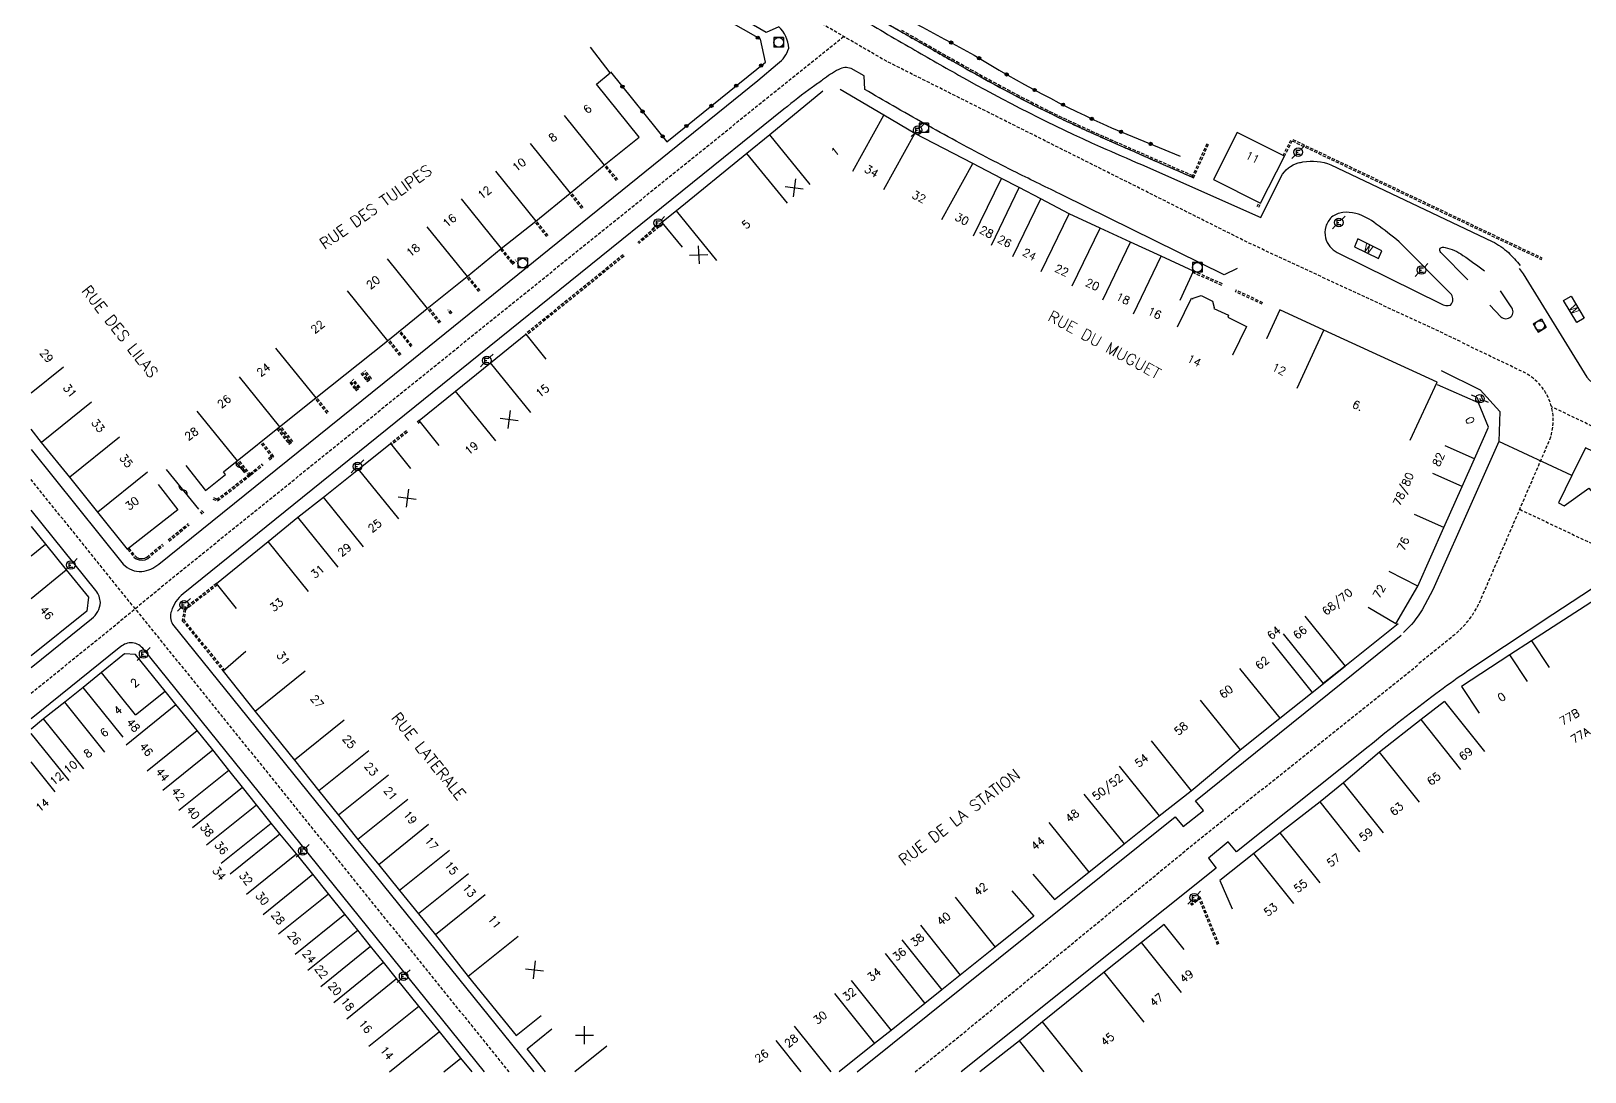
# Model space of a CAD drawing. Header units: millimetres. Extents: x 127000 to 128000, y 154000 to 154800.
# Drawn here: x 127000 to 127242.8, y 154000 to 154162.7 of the extents above; entities that cross this region are included whole.
import ezdxf
from ezdxf.enums import TextEntityAlignment as Align

# ---------------------------------------------------------------- set-up
doc = ezdxf.new("R2010")
doc.units = ezdxf.units.MM
doc.linetypes.add('DASHED', pattern=[0.75, 0.5, -0.25])
doc.layers.get('0').update_dxf_attribs({"linetype": 'CONTINUOUS'})
for name, color, linetype in [('W0001', 6, 'DASHED'), ('W0008', 7, 'CONTINUOUS'), ('W0100', 7, 'CONTINUOUS'), ('W0112', 1, 'DASHED'), ('W0211', 2, 'CONTINUOUS'), ('W0310', 3, 'CONTINUOUS'), ('W0322', 7, 'CONTINUOUS'), ('W0334', 7, 'CONTINUOUS'), ('W0420', 7, 'CONTINUOUS'), ('W0471', 7, 'CONTINUOUS'), ('W0984', 7, 'CONTINUOUS'), ('W0989', 7, 'CONTINUOUS'), ('W0991', 7, 'CONTINUOUS'), ('W1102', 7, 'CONTINUOUS')]:
    doc.layers.add(name, color=color, linetype=linetype)
doc.styles.get("Standard").update_dxf_attribs({"font": 'romans.shx', "width": 0.85})

# ---------------------------------------------------------------- blocks, each defined once
blk = doc.blocks.new('t991o')
at = {"color": 0, "linetype": 'Continuous'}
for p, q in [((-1, 1), (1, -1)), ((-1, -1), (1, 1))]:
    blk.add_line(p, q, dxfattribs=at)
blk = doc.blocks.new('T471')
for p, q in [((-0.333334, 0.333334), (-0.333334, -0.333334)), ((-0.333334, 0.333334), (0.333334, 0.333334)), ((-0.333334, 0), (0, 0)), ((0.500001, 0.500001), (1.000002, 1.000002)), ((-0.500001, -0.500001), (-1.000002, -1.000002)), ((-0.333334, -0.333334), (0.333334, -0.333334))]:
    blk.add_line(p, q)
blk.add_ellipse((0, 0), major_axis=(0.471405, 0.471405), ratio=1, start_param=5.4977871438, end_param=11.780972451)
blk = doc.blocks.new('T420')
for p, q in [((0.75, 0.75), (-0.75, 0.75)), ((-0.75, 0.75), (-0.75, -0.75)), ((0.75, 0.75), (0.75, -0.75)), ((0.75, -0.75), (-0.75, -0.75))]:
    blk.add_line(p, q)
blk.add_ellipse((0, 0), major_axis=(-0.53, 0.53), ratio=1, start_param=3.926991, end_param=10.210176)
blk = doc.blocks.new('t322o')
at = {"color": 0, "linetype": 'Continuous'}
for radius in [0.25, 0.15]:
    blk.add_circle((0, 0), radius, dxfattribs=at)
blk = doc.blocks.new('t310o')
at = {"color": 0, "linetype": 'Continuous'}
for centre, start, end in [((-0.5, 0.38), 216.8699, 323.1304), ((0.5, -0.37), 36.8699, 143.1303)]:
    blk.add_arc(centre, 0.625, start, end, dxfattribs=at)

msp = doc.modelspace()

# ---------------------------------------------------------------- linework, layer by layer
at = {"layer": 'W0001', "flags": 128}
for points in [[(127223.32, 154114.16), (127190.25, 154129.54), (127133.62, 154157.95), (127126.95, 154161.82), (127114.99, 154168.76), (127018.44, 154224.79), (127000, 154235.55)], [(127000, 154059.2), (127011.61, 154068.56), (127016.26, 154072.41), (127021.86, 154077.03), (127064.17, 154111.2), (127115.59, 154152.69), (127119.35, 154155.71), (127126.95, 154161.82), (127126.95, 154161.82)], [(127074.7, 154000), (127019.78, 154068.08), (127016.26, 154072.41), (127012.36, 154077.21), (127000, 154092.58)], [(127138.12, 154000), (127142.81, 154003.75), (127181.96, 154035.9), (127216.78, 154063.67), (127216.78, 154063.67)]]:
    msp.add_lwpolyline(points, dxfattribs=at)
for points in [[(127216.83, 154063.87), (127222.2, 154068.18, 0.12406), (127226.51, 154073.87), (127237.12, 154098.46, 0.421266), (127232.5, 154109.68), (127223.54, 154113.97)], [(127232.57, 154087.92), (127263.65, 154073.19, 1), (127270.69, 154088.06), (127237.54, 154103.95)]]:
    msp.add_lwpolyline(points, format="xyb", dxfattribs=at)
at = {"layer": 'W0008', "flags": 128}
for points in [[(127000, 154240.19), (127033, 154220.91), (127113.18, 154174.19), (127128.37, 154165.32, 0.0009), (127137.1, 154160.25, 0.0035), (127144.91, 154155.78, 0.0237), (127167.1, 154144.57, -0.0003), (127173.46, 154141.79), (127192.1, 154133.52), (127195.3, 154139.94, -0.2033), (127197.98, 154142.05, -0.0311), (127198.71, 154142.2, -0.1458), (127203.05, 154141.75), (127228.27, 154129.79, -0.0762), (127230.8, 154128.04, -0.0292), (127232.65, 154126.04), (127232.65, 154126.04)], [(127000, 154097.29), (127014.41, 154079.35, 0.2346), (127017.3, 154078.23, 0.1542), (127019.95, 154079.36), (127058.39, 154110.37), (127113.55, 154154.94), (127116.64, 154157.55, 0.164), (127118.38, 154160.01, 0.1937), (127116.8, 154163.33), (127114.82, 154162.45), (127067.77, 154189.71), (127065.92, 154190.49), (127027.51, 154212.74), (127004.02, 154226.3), (127003.89, 154228.67), (127000, 154230.92, 0.0785)], [(127188.41, 154125.55), (127186.42, 154124.59), (127161.15, 154137.01, -0.0015), (127153.96, 154140.54, -0.0084), (127144.51, 154145.47, -0.0064), (127134.68, 154150.97, -0.0011), (127130.27, 154153.52), (127130.15, 154155.66), (127128.1, 154156.81, 0.2275), (127126.19, 154156.65, 0.0576), (127123.67, 154155.02, -0.0038), (127122.06, 154153.87, 0.015), (127117.62, 154150.45), (127069.96, 154112.02), (127023.77, 154074.7, 0.1575), (127021.93, 154072.03, 0.2351), (127022.11, 154069.97), (127078.57, 154000, 0.3458)], [(127213.75, 154129.71, 0.0155), (127210.17, 154132.51, 0.0978), (127206.95, 154134.17, 0.0909), (127204.94, 154134.3, 0.1508), (127203.18, 154133.56, 0.1388), (127202.29, 154132.1, 0.1282), (127202.23, 154130.34, 0.2182), (127204.06, 154128.07), (127220.29, 154120.04, 0.2466), (127221.77, 154119.85, 0.3689), (127221.89, 154121.5), (127213.75, 154129.71), (127213.75, 154129.71)], [(127224.45, 154123.78), (127220.27, 154128.06, -0.2846), (127220.14, 154128.74, -0.2655), (127220.94, 154128.83, -0.1094), (127223.7, 154127.61, -0.0124), (127227.09, 154125.17), (127227.09, 154125.17)], [(127000, 154063.2), (127009.45, 154070.82, 0.2143), (127010.82, 154073.34, 0.1699), (127010.12, 154075.21), (127000, 154087.79)], [(127245.29, 154076.41), (127237.74, 154071.49), (127230.18, 154066.47, 0.0044), (127223.94, 154062.29, 0.0086), (127219.49, 154059.11, 0.0089), (127208.9, 154050.81), (127188.35, 154034.4), (127187.03, 154035.95), (127183.94, 154033.43), (127185.17, 154031.86), (127145.3, 154000)], [(127070.82, 154000), (127017.44, 154066.2, 0.2242), (127015.55, 154067.07, 0.1607), (127013.76, 154066.29), (127000, 154055.2, 0.0426)]]:
    msp.add_lwpolyline(points, format="xyb", dxfattribs=at)
at = {"layer": 'W0008'}
for points in [[(127232.48, 154125.54), (127233.13, 154124.72), (127243.08, 154108.58, 0.088927), (127246.88, 154105.42), (127276.61, 154091.27), (127285.05, 154087.27), (127288.67, 154080.08), (127292.55, 154078.23), (127312.78, 154068.48), (127320.53, 154064.72), (127335.26, 154057.63), (127356.56, 154047.26), (127359.55, 154045.87), (127359.45, 154045.57), (127360.44, 154045.15), (127383.07, 154034.41), (127393.63, 154029.47), (127411.5, 154021.34), (127417.14, 154019.67), (127417.31, 154020.13)], [(127227.88, 154119.81), (127229.63, 154118.02, 0.961624), (127231.25, 154119.56), (127229.56, 154122.09)], [(127220.32, 154109.64), (127226.39, 154106.61), (127229.44, 154103.19), (127229.32, 154098.51), (127223.27, 154084.94), (127219.02, 154075.33), (127217.31, 154072.24, -0.086366), (127214.41, 154068.69)]]:
    msp.add_lwpolyline(points, format="xyb", dxfattribs=at)
msp.add_lwpolyline([(127240.72, 154093.2), (127238.63, 154088.95), (127239.5, 154088.49), (127243.35, 154091.23), (127244.8, 154089.62), (127250.56, 154093.81), (127242.86, 154097.54)], close=True, dxfattribs=at)
at = {"layer": 'W0008', "flags": 128}
msp.add_lwpolyline([(127129.06, 154000), (127178.73, 154039.86), (127179.98, 154038.37), (127183.17, 154040.86), (127181.91, 154042.37), (127214.07, 154068.23), (127214.07, 154068.23)], dxfattribs=at)
at = {"layer": 'W0100', "flags": 128}
for points in [[(127024.18, 154094.77), (127027.27, 154090.84), (127030.38, 154093.37), (127030.06, 154093.76), (127032.19, 154095.49), (127038.8, 154100.83), (127044.48, 154105.32), (127055.68, 154114.26), (127061.89, 154119.29), (127068.12, 154124.3), (127073.45, 154128.66), (127078.84, 154132.96), (127084.24, 154137.31), (127089.56, 154141.68), (127095, 154146.09), (127088.34, 154154.34), (127090.48, 154156.11), (127087.39, 154160.16), (127087.39, 154160.16)], [(127123.72, 154153.27), (127115.41, 154146.44), (127111.84, 154143.52), (127100.84, 154134.56), (127098.56, 154132.76), (127101.72, 154128.88), (127101.72, 154128.88)], [(127179.52, 154120.6), (127181.61, 154125.14), (127176.57, 154127.46), (127171.78, 154129.67), (127167.01, 154131.87), (127162.16, 154134.1), (127157.74, 154136.44), (127154.39, 154138.2), (127151.61, 154139.64), (127147.14, 154141.98), (127138.05, 154146.64), (127133.24, 154149.5), (127126.42, 154153.54)], [(127184.73, 154139.46), (127192.09, 154135.74), (127195.81, 154143.09), (127188.44, 154146.82), (127184.73, 154139.46), (127184.73, 154139.46)], [(127206.75, 154128.95), (127210.52, 154127.11), (127211.05, 154128.33), (127207.28, 154130.18), (127206.75, 154128.95), (127206.75, 154128.95)], [(127179.11, 154116.42), (127181.3, 154120.92), (127181.51, 154120.82), (127181.57, 154120.93), (127182.81, 154121.32), (127184.55, 154120.47), (127184.86, 154119.46), (127184.78, 154119.3), (127187.08, 154118.24), (127186.95, 154117.95), (127189.9, 154116.51), (127187.71, 154112.02), (127187.71, 154112.02)], [(127219.65, 154107.81), (127201.99, 154115.92), (127195.11, 154119.12), (127193, 154114.58), (127193, 154114.58)], [(127063.78, 154097.91), (127060.62, 154101.81), (127066.3, 154106.39), (127071.78, 154110.83), (127077.29, 154115.28), (127080.44, 154111.4), (127080.44, 154111.4)], [(127019.86, 154091.79), (127022.95, 154087.86), (127015.08, 154081.69), (127010.42, 154087.46), (127006.05, 154092.93), (127001.65, 154098.39), (127000, 154100.44)], [(127032.1, 154072.44), (127028.96, 154076.33), (127037.06, 154082.88), (127041.7, 154086.68), (127045.67, 154089.83), (127051.16, 154094.19), (127056.15, 154098.2), (127059.3, 154094.32), (127059.3, 154094.32)], [(127000, 154085.22), (127002.25, 154082.47), (127005.47, 154078.45), (127008.95, 154074.21), (127008.73, 154071.98), (127000, 154065.05)], [(127156.48, 154030.88), (127159.91, 154026.93), (127165.27, 154031.2), (127170.76, 154035.63), (127176.25, 154040), (127181.25, 154043.94), (127188.92, 154050.33), (127195.08, 154055.26), (127200.16, 154059.32), (127205.28, 154063.43), (127201.87, 154060.68), (127213.6, 154070.1), (127213.6, 154070.1)], [(127068.89, 154000), (127067.16, 154002.14), (127063.81, 154006.32), (127060.58, 154010.3), (127057.11, 154014.59), (127055.07, 154017.15), (127053.04, 154019.64), (127051.05, 154022.18), (127049.03, 154024.65), (127046.45, 154027.84), (127044.02, 154030.89), (127041.46, 154034.06), (127038.88, 154037.21), (127037.51, 154038.89), (127035.21, 154041.76), (127033.01, 154044.5), (127030.89, 154047.17), (127028.37, 154050.32), (127025.93, 154053.34), (127022.64, 154057.41), (127020.94, 154059.49), (127016.32, 154065.22), (127014.6, 154065.33), (127011.01, 154062.4), (127008.14, 154060.08), (127005.26, 154057.78), (127001.95, 154055.16), (127000, 154053.58)], [(127033.57, 154065.7), (127029.99, 154062.64), (127035, 154056.35), (127041.15, 154048.73), (127044.98, 154043.91), (127048.03, 154040.1), (127051.05, 154036.32), (127054.31, 154032.38), (127057.58, 154028.34), (127060.53, 154024.69), (127063.16, 154021.43), (127068.31, 154014.92), (127075.8, 154005.68), (127079.69, 154008.83), (127079.69, 154008.83)], [(127220.82, 154057.87), (127217.16, 154055.07), (127210.66, 154049.97), (127205.03, 154045.2), (127201.38, 154042.22), (127195.16, 154037.37), (127191.03, 154034.14), (127185.7, 154029.9), (127187.64, 154025.5), (127187.64, 154025.5)], [(127153.25, 154028.29), (127156.68, 154024.34), (127150.63, 154019.49), (127145.17, 154015.11), (127142.27, 154012.82), (127139.65, 154010.72), (127134.37, 154006.49), (127131.77, 154004.44), (127126.27, 154000)], [(127180.15, 154019.11), (127177.04, 154023.02), (127173.48, 154020.21), (127167.65, 154015.61), (127158, 154007.82), (127154.4, 154004.85), (127148.22, 154000)], [(127080.36, 154000), (127077.49, 154003.59), (127081.37, 154006.74), (127081.37, 154006.74)]]:
    msp.add_lwpolyline(points, dxfattribs=at)
at = {"layer": 'W0100'}
msp.add_lwpolyline([(127242.66, 154117.81), (127241.47, 154117.11), (127239.42, 154120.54), (127240.6, 154121.24)], close=True, dxfattribs=at)
for points in [[(127213.23, 154070.05), (127216.63, 154075.93), (127220.7, 154085.07), (127223.58, 154091.48), (127225.5, 154095.83), (127227.67, 154100.74), (127226.15, 154104.54), (127219.75, 154107.37)], [(127275.21, 154056.43), (127277.26, 154060.99), (127271.35, 154063.65), (127261.2, 154068.22), (127254.21, 154071.44), (127254.3, 154071.59), (127251.11, 154073.04), (127251.06, 154072.96), (127246.23, 154075.13), (127246.17, 154075), (127234.43, 154067.39), (127237.15, 154063.19)], [(127233.8, 154061.03), (127231.05, 154065.2), (127223.5, 154060.23), (127226.25, 154056.05)]]:
    msp.add_lwpolyline(points, dxfattribs=at)
at = {"layer": 'W0112'}
for p, q in [((127128.07, 154167.15), (127135.86, 154162.61)), ((127135.86, 154162.61), (127136.58, 154162.19)), ((127135.99, 154162.82), (127136.7, 154162.41)), ((127136.58, 154162.19), (127137.29, 154161.77)), ((127136.7, 154162.41), (127137.42, 154161.99)), ((127137.29, 154161.77), (127138.01, 154161.36)), ((127137.42, 154161.99), (127138.14, 154161.58)), ((127138.14, 154161.58), (127138.85, 154161.16)), ((127138.01, 154161.36), (127138.73, 154160.95)), ((127138.73, 154160.95), (127139.45, 154160.53)), ((127138.85, 154161.16), (127139.57, 154160.75)), ((127139.45, 154160.53), (127140.17, 154160.12)), ((127139.57, 154160.75), (127140.29, 154160.34)), ((127140.17, 154160.12), (127140.89, 154159.71)), ((127140.29, 154160.34), (127141.01, 154159.93)), ((127140.89, 154159.71), (127141.61, 154159.3)), ((127141.01, 154159.93), (127141.73, 154159.52)), ((127141.61, 154159.3), (127142.33, 154158.9)), ((127141.73, 154159.52), (127142.45, 154159.11)), ((127142.45, 154159.11), (127143.17, 154158.71)), ((127142.33, 154158.9), (127143.05, 154158.49)), ((127143.05, 154158.49), (127143.77, 154158.08)), ((127143.17, 154158.71), (127143.9, 154158.3)), ((127143.77, 154158.08), (127144.5, 154157.68)), ((127143.9, 154158.3), (127144.62, 154157.89)), ((127144.5, 154157.68), (127145.22, 154157.27)), ((127144.62, 154157.89), (127145.34, 154157.49)), ((127145.22, 154157.27), (127145.94, 154156.87)), ((127145.34, 154157.49), (127146.06, 154157.08)), ((127145.94, 154156.87), (127146.66, 154156.46)), ((127146.06, 154157.08), (127146.78, 154156.68)), ((127146.78, 154156.68), (127147.51, 154156.28)), ((127146.66, 154156.46), (127147.38, 154156.06)), ((127147.38, 154156.06), (127148.11, 154155.66)), ((127147.51, 154156.28), (127148.23, 154155.88)), ((127148.11, 154155.66), (127148.83, 154155.26)), ((127148.23, 154155.88), (127148.95, 154155.48)), ((127148.83, 154155.26), (127149.55, 154154.87)), ((127148.95, 154155.48), (127149.67, 154155.09)), ((127149.55, 154154.87), (127150.28, 154154.47)), ((127149.67, 154155.09), (127150.4, 154154.69)), ((127150.28, 154154.47), (127151, 154154.08)), ((127150.4, 154154.69), (127151.12, 154154.3)), ((127151.12, 154154.3), (127151.85, 154153.9)), ((127151, 154154.08), (127151.73, 154153.68)), ((127151.73, 154153.68), (127152.46, 154153.29)), ((127151.85, 154153.9), (127152.57, 154153.51)), ((127152.46, 154153.29), (127153.18, 154152.9)), ((127152.57, 154153.51), (127153.3, 154153.12)), ((127153.18, 154152.9), (127153.91, 154152.52)), ((127153.3, 154153.12), (127154.03, 154152.74)), ((127153.91, 154152.52), (127154.64, 154152.13)), ((127154.03, 154152.74), (127154.76, 154152.35)), ((127154.64, 154152.13), (127155.37, 154151.75)), ((127154.76, 154152.35), (127155.49, 154151.97)), ((127155.37, 154151.75), (127156.11, 154151.37)), ((127155.49, 154151.97), (127156.22, 154151.59)), ((127156.11, 154151.37), (127156.84, 154150.99)), ((127156.22, 154151.59), (127156.96, 154151.22)), ((127156.84, 154150.99), (127157.58, 154150.62)), ((127156.96, 154151.22), (127157.69, 154150.84)), ((127157.58, 154150.62), (127158.31, 154150.25)), ((127157.69, 154150.84), (127158.43, 154150.47)), ((127158.31, 154150.25), (127159.05, 154149.88)), ((127158.43, 154150.47), (127159.16, 154150.11)), ((127159.05, 154149.88), (127159.79, 154149.52)), ((127159.16, 154150.11), (127159.9, 154149.74)), ((127159.79, 154149.52), (127160.54, 154149.16)), ((127159.9, 154149.74), (127160.64, 154149.38)), ((127160.64, 154149.38), (127161.36, 154149.04)), ((127160.54, 154149.16), (127161.25, 154148.81)), ((127161.25, 154148.81), (127161.97, 154148.47)), ((127161.36, 154149.04), (127162.08, 154148.7)), ((127161.97, 154148.47), (127162.69, 154148.13)), ((127162.08, 154148.7), (127162.8, 154148.36)), ((127162.69, 154148.13), (127163.41, 154147.8)), ((127162.8, 154148.36), (127163.52, 154148.02)), ((127163.41, 154147.8), (127164.13, 154147.46)), ((127163.52, 154148.02), (127164.24, 154147.69)), ((127164.13, 154147.46), (127164.86, 154147.13)), ((127164.24, 154147.69), (127164.96, 154147.36)), ((127164.86, 154147.13), (127165.58, 154146.8)), ((127164.96, 154147.36), (127165.68, 154147.03)), ((127165.68, 154147.03), (127166.41, 154146.7)), ((127165.58, 154146.8), (127166.31, 154146.48)), ((127166.31, 154146.48), (127167.03, 154146.15)), ((127166.41, 154146.7), (127167.14, 154146.38)), ((127167.03, 154146.15), (127167.76, 154145.83)), ((127167.14, 154146.38), (127167.86, 154146.06)), ((127167.76, 154145.83), (127168.49, 154145.51)), ((127167.86, 154146.06), (127168.59, 154145.74)), ((127168.49, 154145.51), (127169.22, 154145.19)), ((127168.59, 154145.74), (127169.32, 154145.42)), ((127169.22, 154145.19), (127181.63, 154139.74)), ((127169.32, 154145.42), (127181.73, 154139.97)), ((127181.4, 154139.84), (127183.83, 154145.32)), ((127181.63, 154139.74), (127184.06, 154145.22)), ((127195.59, 154143.21), (127196.8, 154145.6)), ((127195.81, 154143.09), (127197.02, 154145.49)), ((127197.02, 154145.49), (127236, 154126.97)), ((127197.13, 154145.71), (127236.1, 154127.19)), ((127091.45, 154139.29), (127089.53, 154141.66)), ((127091.65, 154139.45), (127089.73, 154141.81)), ((127086.05, 154134.93), (127084.21, 154137.23)), ((127086.24, 154135.09), (127084.41, 154137.39)), ((127191.56, 154135.24), (127191.87, 154135.85)), ((127191.79, 154135.13), (127192.09, 154135.74)), ((127080.58, 154130.54), (127078.73, 154132.87)), ((127080.78, 154130.69), (127078.92, 154133.02)), ((127098.55, 154132.75), (127094.77, 154129.64)), ((127098.71, 154132.56), (127094.93, 154129.45)), ((127073.32, 154128.55), (127075.18, 154126.22)), ((127073.51, 154128.71), (127075.37, 154126.38)), ((127092.48, 154127.68), (127077.3, 154115.37)), ((127092.64, 154127.48), (127077.46, 154115.18)), ((127075.03, 154126.42), (127075.67, 154126.91)), ((127075.18, 154126.22), (127075.83, 154126.71)), ((127186.14, 154123.15), (127181.59, 154125.15)), ((127069.94, 154121.96), (127068.07, 154124.26)), ((127070.14, 154122.12), (127068.26, 154124.42)), ((127186.04, 154122.92), (127181.49, 154124.92)), ((127192.36, 154119.98), (127188.11, 154121.96)), ((127192.46, 154120.21), (127188.22, 154122.18)), ((127063.8, 154116.99), (127061.97, 154119.29)), ((127064, 154117.15), (127062.16, 154119.45)), ((127065.59, 154118.45), (127065.12, 154119.07)), ((127065.79, 154118.6), (127065.32, 154119.22)), ((127059.36, 154113.34), (127057.48, 154115.7)), ((127059.56, 154113.5), (127057.67, 154115.86)), ((127057.6, 154111.94), (127055.72, 154114.3)), ((127057.8, 154112.1), (127055.91, 154114.46)), ((127051.18, 154106.83), (127050.18, 154108.09)), ((127051.37, 154106.99), (127050.38, 154108.24)), ((127051.54, 154109.15), (127052.53, 154107.9)), ((127051.73, 154109.31), (127052.72, 154108.05)), ((127052.98, 154108.22), (127051.98, 154109.47)), ((127053.17, 154108.37), (127052.18, 154109.63)), ((127052.38, 154108.1), (127053.02, 154108.57)), ((127052.53, 154107.9), (127053.17, 154108.37)), ((127049.78, 154107.73), (127050.77, 154106.47)), ((127049.97, 154107.88), (127050.97, 154106.63)), ((127050.61, 154106.66), (127051.21, 154107.18)), ((127050.77, 154106.47), (127051.37, 154106.99)), ((127046.27, 154102.92), (127044.4, 154105.26)), ((127046.47, 154103.08), (127044.6, 154105.42)), ((127040.68, 154098.38), (127038.77, 154100.78)), ((127040.87, 154098.54), (127038.97, 154100.94)), ((127060.63, 154101.79), (127060.3, 154101.54)), ((127060.78, 154101.59), (127060.45, 154101.34)), ((127037.72, 154096.03), (127035.79, 154098.41)), ((127037.92, 154096.19), (127035.99, 154098.57)), ((127038.42, 154100.5), (127040.31, 154098.12)), ((127038.61, 154100.65), (127040.51, 154098.27)), ((127040.16, 154098.31), (127040.72, 154098.74)), ((127040.31, 154098.12), (127040.87, 154098.54)), ((127058.64, 154100.19), (127056.15, 154098.2)), ((127058.79, 154100), (127056.3, 154098.01)), ((127037.08, 154095.84), (127037.76, 154096.38)), ((127037.23, 154095.64), (127037.92, 154096.19)), ((127028.99, 154089.44), (127034.2, 154093.48)), ((127034.15, 154093.13), (127032.22, 154095.51)), ((127034.35, 154093.29), (127032.42, 154095.67)), ((127034.19, 154093.48), (127036.11, 154095.05)), ((127034.35, 154093.29), (127036.27, 154094.86)), ((127029.15, 154089.24), (127034.35, 154093.29)), ((127028.41, 154089.52), (127029.15, 154089.24)), ((127028.5, 154089.75), (127029.24, 154089.47)), ((127026.78, 154087.18), (127026.32, 154087.7)), ((127026.97, 154087.35), (127026.51, 154087.87)), ((127021.4, 154083.16), (127024.56, 154085.71)), ((127021.56, 154082.96), (127024.72, 154085.52)), ((127015.09, 154081.67), (127016.07, 154080.47)), ((127015.28, 154081.83), (127016.27, 154080.63)), ((127018.08, 154080.45), (127020.52, 154082.48)), ((127018.24, 154080.25), (127020.68, 154082.29)), ((127016.07, 154080.47), (127016.42, 154080.19)), ((127016.27, 154080.63), (127016.54, 154080.41)), ((127016.42, 154080.19), (127016.87, 154080.02)), ((127016.54, 154080.41), (127016.93, 154080.26)), ((127016.87, 154080.02), (127017.37, 154079.97)), ((127016.93, 154080.26), (127017.36, 154080.22)), ((127017.36, 154080.22), (127017.77, 154080.28)), ((127017.37, 154079.97), (127017.84, 154080.05)), ((127017.77, 154080.28), (127018.08, 154080.45)), ((127017.84, 154080.05), (127018.24, 154080.25)), ((127028.96, 154076.33), (127023.9, 154072.34)), ((127029.11, 154076.13), (127024.05, 154072.14)), ((127023.9, 154072.34), (127023.63, 154070.52)), ((127024.15, 154072.3), (127023.87, 154070.49)), ((127023.63, 154070.52), (127029.99, 154062.65)), ((127023.82, 154070.68), (127030.19, 154062.8)), ((127182.61, 154027.39), (127181.14, 154026.18)), ((127182.77, 154027.19), (127181.29, 154025.99)), ((127185.36, 154019.87), (127182.38, 154027.29)), ((127185.59, 154019.96), (127182.61, 154027.39))]:
    msp.add_line(p, q, dxfattribs=at)
at = {"layer": 'W0211', "flags": 128}
msp.add_lwpolyline([(127128.07, 154167.15), (127135.86, 154162.61), (127145.94, 154156.87, 0.0175), (127160.54, 154149.16, 0.0075), (127169.22, 154145.19, 0.0014), (127181.63, 154139.74), (127181.63, 154139.74)], format="xyb", dxfattribs=at)
at = {"layer": 'W0310', "flags": 128}
for points in [[(127026.22, 154087.92), (127021.17, 154094.13), (127021.17, 154094.13)], [(127031.97, 154095.31), (127033.36, 154093.6), (127033.36, 154093.6)]]:
    msp.add_lwpolyline(points, dxfattribs=at)
at = {"layer": 'W0322', "flags": 128}
msp.add_lwpolyline([(127090.54, 154156.27), (127099.35, 154145.37), (127114.74, 154157.82), (127113.95, 154161.39), (127095.36, 154172.03), (127093.23, 154168.58), (127093.23, 154168.58)], dxfattribs=at)
msp.add_lwpolyline([(127130.63, 154173.03), (127128.71, 154168.69, -0.0105), (127147.35, 154158.88, 0.0311), (127168.8, 154147.52), (127179.54, 154143.13), (127179.54, 154143.13)], format="xyb", dxfattribs=at)
at = {"layer": 'W0334'}
for points in [[(127240.72, 154093.2), (127229.32, 154098.51)], [(127234.43, 154067.39), (127231.05, 154065.2)]]:
    msp.add_lwpolyline(points, dxfattribs=at)
at = {"layer": 'W1102', "flags": 128}
for points in [[(127083.29, 154149.46), (127089.56, 154141.68), (127089.56, 154141.68)], [(127128.4, 154140.75), (127133.24, 154149.5), (127133.24, 154149.5)], [(127077.97, 154145.1), (127084.24, 154137.31), (127084.24, 154137.31)], [(127121.73, 154138.69), (127115.41, 154146.44), (127115.41, 154146.44)], [(127133.21, 154137.89), (127138.05, 154146.64), (127138.05, 154146.64)], [(127118.17, 154135.77), (127111.84, 154143.52), (127111.84, 154143.52)], [(127142.3, 154133.23), (127147.14, 154141.98), (127147.14, 154141.98)], [(127072.57, 154140.75), (127078.84, 154132.96), (127078.84, 154132.96)], [(127147.26, 154130.64), (127151.61, 154139.64), (127151.61, 154139.64)], [(127150.03, 154129.2), (127154.39, 154138.2), (127154.39, 154138.2)], [(127067.17, 154136.44), (127073.45, 154128.66), (127073.45, 154128.66)], [(127153.39, 154127.43), (127157.74, 154136.44), (127157.74, 154136.44)], [(127107.16, 154126.81), (127100.84, 154134.56), (127100.84, 154134.56)], [(127157.81, 154125.1), (127162.16, 154134.1), (127162.16, 154134.1)], [(127061.84, 154132.09), (127068.12, 154124.3), (127068.12, 154124.3)], [(127162.66, 154122.87), (127167.01, 154131.87), (127167.01, 154131.87)], [(127167.43, 154120.67), (127171.78, 154129.67), (127171.78, 154129.67)], [(127172.22, 154118.46), (127176.57, 154127.46), (127176.57, 154127.46)], [(127055.62, 154127.08), (127061.89, 154119.29), (127061.89, 154119.29)], [(127049.4, 154122.05), (127055.68, 154114.26), (127055.68, 154114.26)], [(127197.82, 154106.83), (127201.99, 154115.92), (127201.99, 154115.92)], [(127038.21, 154113.11), (127044.48, 154105.32), (127044.48, 154105.32)], [(127078.08, 154103.06), (127071.78, 154110.83), (127071.78, 154110.83)], [(127005.05, 154110.12), (127000, 154106.06)], [(127032.52, 154108.62), (127038.8, 154100.83), (127038.8, 154100.83)], [(127072.6, 154098.62), (127066.3, 154106.39), (127066.3, 154106.39)], [(127215.48, 154098.72), (127219.65, 154107.81), (127219.65, 154107.81)], [(127009.45, 154104.66), (127001.65, 154098.39), (127001.65, 154098.39)], [(127025.92, 154103.27), (127032.19, 154095.49), (127032.19, 154095.49)], [(127013.84, 154099.2), (127006.05, 154092.93), (127006.05, 154092.93)], [(127225.5, 154095.83), (127220.93, 154097.86)], [(127018.21, 154093.73), (127010.42, 154087.46), (127010.42, 154087.46)], [(127057.44, 154086.41), (127051.16, 154094.19), (127051.16, 154094.19)], [(127223.58, 154091.48), (127219.01, 154093.52)], [(127051.95, 154082.05), (127045.67, 154089.83), (127045.67, 154089.83)], [(127047.99, 154078.9), (127041.7, 154086.68), (127041.7, 154086.68)], [(127220.7, 154085.07), (127216.14, 154087.12)], [(127000, 154080.63), (127002.25, 154082.47), (127002.25, 154082.47)], [(127043.34, 154075.1), (127037.06, 154082.88), (127037.06, 154082.88)], [(127000, 154073.99), (127005.47, 154078.45), (127005.47, 154078.45)], [(127216.63, 154075.93), (127212.17, 154078.2)], [(127213.23, 154070.05), (127208.9, 154072.56)], [(127199.01, 154071.22), (127205.28, 154063.43), (127205.28, 154063.43)], [(127193.89, 154067.11), (127200.16, 154059.32), (127200.16, 154059.32)], [(127195.6, 154068.47), (127201.87, 154060.68), (127201.87, 154060.68)], [(127016.34, 154055.78), (127011.01, 154062.4), (127011.01, 154062.4)], [(127042.8, 154062.61), (127035, 154056.35), (127035, 154056.35)], [(127188.81, 154063.05), (127195.08, 154055.26), (127195.08, 154055.26)], [(127014.41, 154052.29), (127008.14, 154060.08), (127008.14, 154060.08)], [(127016.34, 154055.78), (127020.94, 154059.49), (127020.94, 154059.49)], [(127011.53, 154049.99), (127005.26, 154057.78), (127005.26, 154057.78)], [(127014.85, 154051.14), (127022.64, 154057.41), (127022.64, 154057.41)], [(127182.65, 154058.12), (127188.92, 154050.33), (127188.92, 154050.33)], [(127220.82, 154057.87), (127227.08, 154050.07), (127227.08, 154050.07)], [(127008.22, 154047.37), (127001.95, 154055.16), (127001.95, 154055.16)], [(127048.94, 154054.99), (127041.15, 154048.73), (127041.15, 154048.73)], [(127223.39, 154047.24), (127217.16, 154055.07), (127217.16, 154055.07)], [(127005.94, 154045.52), (127000, 154052.89)], [(127018.14, 154047.07), (127025.93, 154053.34), (127025.93, 154053.34)], [(127020.58, 154044.04), (127028.37, 154050.32), (127028.37, 154050.32)], [(127052.77, 154050.17), (127044.98, 154043.91), (127044.98, 154043.91)], [(127174.98, 154051.73), (127181.25, 154043.94), (127181.25, 154043.94)], [(127216.89, 154042.15), (127210.66, 154049.97), (127210.66, 154049.97)], [(127003.78, 154043.75), (127000, 154048.45)], [(127169.98, 154047.8), (127176.25, 154040), (127176.25, 154040)], [(127023.1, 154040.89), (127030.89, 154047.17), (127030.89, 154047.17)], [(127055.83, 154046.37), (127048.03, 154040.1), (127048.03, 154040.1)], [(127211.27, 154037.38), (127205.03, 154045.2), (127205.03, 154045.2)], [(127025.23, 154038.22), (127033.01, 154044.5), (127033.01, 154044.5)], [(127058.85, 154042.59), (127051.05, 154036.32), (127051.05, 154036.32)], [(127164.49, 154043.43), (127170.76, 154035.63), (127170.76, 154035.63)], [(127027.43, 154035.49), (127035.21, 154041.76), (127035.21, 154041.76)], [(127207.61, 154034.4), (127201.38, 154042.22), (127201.38, 154042.22)], [(127029.72, 154032.62), (127037.51, 154038.89), (127037.51, 154038.89)], [(127062.11, 154038.65), (127054.31, 154032.38), (127054.31, 154032.38)], [(127159, 154038.99), (127165.27, 154031.2), (127165.27, 154031.2)], [(127031.1, 154030.94), (127038.88, 154037.21), (127038.88, 154037.21)], [(127201.39, 154029.55), (127195.16, 154037.37), (127195.16, 154037.37)], [(127033.67, 154027.78), (127041.46, 154034.06), (127041.46, 154034.06)], [(127065.37, 154034.6), (127057.58, 154028.34), (127057.58, 154028.34)], [(127197.26, 154026.32), (127191.03, 154034.14), (127191.03, 154034.14)], [(127036.24, 154024.61), (127044.02, 154030.89), (127044.02, 154030.89)], [(127068.32, 154030.96), (127060.53, 154024.69), (127060.53, 154024.69)], [(127038.66, 154021.57), (127046.45, 154027.84), (127046.45, 154027.84)], [(127070.95, 154027.69), (127063.16, 154021.43), (127063.16, 154021.43)], [(127144.39, 154027.31), (127150.63, 154019.49), (127150.63, 154019.49)], [(127041.24, 154018.38), (127049.03, 154024.65), (127049.03, 154024.65)], [(127043.26, 154015.9), (127051.05, 154022.18), (127051.05, 154022.18)], [(127076.1, 154021.19), (127068.31, 154014.92), (127068.31, 154014.92)], [(127136.03, 154020.63), (127142.27, 154012.82), (127142.27, 154012.82)], [(127138.93, 154022.92), (127145.17, 154015.11), (127145.17, 154015.11)], [(127045.25, 154013.36), (127053.04, 154019.64), (127053.04, 154019.64)], [(127133.41, 154018.53), (127139.65, 154010.72), (127139.65, 154010.72)], [(127179.72, 154012.39), (127173.48, 154020.21), (127173.48, 154020.21)], [(127047.29, 154010.87), (127055.07, 154017.15), (127055.07, 154017.15)], [(127049.32, 154008.31), (127057.11, 154014.59), (127057.11, 154014.59)], [(127128.13, 154014.3), (127134.37, 154006.49), (127134.37, 154006.49)], [(127173.89, 154007.79), (127167.65, 154015.61), (127167.65, 154015.61)], [(127125.53, 154012.25), (127131.77, 154004.44), (127131.77, 154004.44)], [(127052.79, 154004.03), (127060.58, 154010.3), (127060.58, 154010.3)], [(127056.02, 154000.04), (127063.81, 154006.32), (127063.81, 154006.32)], [(127119.22, 154007.15), (127124.93, 154000)], [(127164.24, 154000), (127158, 154007.82), (127158, 154007.82)], [(127089.94, 154004.04), (127084.97, 154000)], [(127116.34, 154004.89), (127120.25, 154000)], [(127158.27, 154000), (127154.4, 154004.85), (127154.4, 154004.85)], [(127064.5, 154000), (127067.16, 154002.14), (127067.16, 154002.14)]]:
    msp.add_lwpolyline(points, dxfattribs=at)

# ---------------------------------------------------------------- block references
at = {"layer": 'W0310'}
for p, rotation in [((127032.65, 154094.48), 309.0700118445681), ((127023.76, 154090.94), 129.1115692510207)]:
    msp.add_blockref('t310o', p, dxfattribs=dict(at, rotation=rotation))
at = {"layer": 'W0322'}
for p, rotation in [((127113.54, 154161.62), 150.2157318389499), ((127143.74, 154160.86), 331.5150650110015), ((127114.06, 154157.27), 38.96412432392651), ((127148.11, 154158.42), 328.7852719008518), ((127092.39, 154153.98), 308.9421304265919), ((127110.17, 154154.12), 38.96412432392651), ((127152.41, 154155.88), 330.2520258835066), ((127156.79, 154153.46), 331.7187798661615), ((127095.53, 154150.09), 308.9421304265919), ((127106.29, 154150.98), 38.96412432392651), ((127161.22, 154151.15), 333.1855338488163), ((127165.71, 154148.95), 334.6522878314712), ((127102.4, 154147.83), 38.96412432392651), ((127170.28, 154146.92), 337.7845322115592), ((127098.67, 154146.2), 308.9421304265919), ((127174.91, 154145.03), 337.7845322115592)]:
    msp.add_blockref('t322o', p, dxfattribs=dict(at, rotation=rotation))
at = {"layer": 'W0420'}
for p, rotation in [((127116.79, 154160.9), 0.009719999999960925), ((127139.48, 154147.54), 0.009719999999960925), ((127076.81, 154126.4), 0.009719999999960925), ((127182.21, 154125.73), 0.009719999999960925), ((127235.7, 154116.65), 120.839610309575)]:
    msp.add_blockref('T420', p, dxfattribs=dict(at, rotation=rotation))
at = {"layer": 'W0471'}
for p, rotation in [((127138.51, 154147.16), 0.009719999999960925), ((127197.96, 154143.74), 0.009719999999960925), ((127097.98, 154132.67), 0.009719999999960925), ((127204.31, 154132.75), 0.009719999999960925), ((127217.23, 154125.32), 0.009719999999960925), ((127071.19, 154111.19), 0.009719999999960925), ((127226.36, 154105.22), 111.809723652835), ((127050.99, 154094.63), 0.009719999999960925), ((127006.21, 154079.22), 0.009719999999960925), ((127023.9, 154073.01), 0.009719999999960925), ((127017.58, 154065.31), 0.009719999999960925), ((127042.44, 154034.54), 0.009719999999960925), ((127181.72, 154027.24), 0.009719999999960925), ((127058.2, 154014.97), 0.009719999999960925)]:
    msp.add_blockref('T471', p, dxfattribs=dict(at, rotation=rotation))
at = {"layer": 'W0991'}
for p, rotation in [((127119.23, 154138.17), 307.6678145159151), ((127104.3, 154127.7), 317.5100693622572), ((127074.67, 154101.97), 307.6678145159151), ((127058.77, 154089.67), 307.6678145159151), ((127078.64, 154015.94), 38.54035536504202), ((127086.45, 154005.76), 44.99890023813151)]:
    msp.add_blockref('t991o', p, dxfattribs=dict(at, rotation=rotation))

# ---------------------------------------------------------------- texts
at = {"layer": 'W0984'}
for rotation, p in [(336.1819, (127208.86, 154128.6)), (300.8396, (127241.04, 154119.15))]:
    msp.add_text('W', height=1.25, rotation=rotation, dxfattribs=at).set_placement(p, align=Align.MIDDLE)
at = {"layer": 'W0989'}
for s, rotation, p in [('RUE DES TULIPES', 35.3396, (127053.84, 154135.19)), ('RUE DES LILAS', 308.2224, (127013.89, 154115.71)), ('RUE DU MUGUET', 331.4319, (127167.7, 154113.62)), ('RUE LATERALE', 309.1724, (127062.11, 154049.36)), ('RUE DE LA STATION', 37.2943, (127145.01, 154039.8))]:
    msp.add_text(s, height=1.75, rotation=rotation, dxfattribs=at).set_placement(p, align=Align.MIDDLE)
at = {"layer": 'W0991'}
for s, rotation, p in [('6', 39.0761, (127086.92, 154150.48)), ('8', 39.373, (127081.51, 154146.06)), ('10', 38.9033, (127076.24, 154141.78)), ('1', 39.427, (127125.62, 154143.83)), ('11', 333.1792, (127190.83, 154142.92)), ('34', 329.3136, (127131.31, 154140.76)), ('12', 38.5727, (127070.82, 154137.43)), ('32', 332.831, (127138.72, 154136.75)), ('16', 39.2331, (127065.38, 154133.04)), ('5', 39.1531, (127111.71, 154132.45)), ('30', 332.3927, (127145.44, 154133.28)), ('28', 332.5752, (127149.27, 154131.27)), ('26', 332.2236, (127152.1, 154129.8)), ('18', 38.8269, (127059.67, 154128.42)), ('24', 332.1602, (127155.98, 154127.75)), ('22', 335.3067, (127161.03, 154125.26)), ('20', 38.9733, (127053.44, 154123.39)), ('20', 335.2534, (127165.83, 154123.05)), ('18', 335.222, (127170.61, 154120.85)), ('16', 335.2704, (127175.53, 154118.58)), ('22', 38.6097, (127044.77, 154116.44)), ('29', 308.7396, (127002.44, 154111.91)), ('24', 38.3478, (127036.33, 154109.71)), ('14', 332.8598, (127181.72, 154111.15)), ('12', 335.0678, (127194.97, 154109.81)), ('31', 308.8417, (127006.07, 154106.45)), ('26', 38.9672, (127030.16, 154104.78)), ('15', 38.9467, (127079.88, 154106.45)), ('6.', 335.3331, (127207.27, 154104.14)), ('33', 308.8586, (127010.47, 154101)), ('0', 291.8097, (127224.8, 154101.82)), ('28', 35.7489, (127025.06, 154099.73)), ('19', 38.8689, (127068.79, 154097.48)), ('35', 308.5878, (127014.88, 154095.5)), ('82', 65.9599, (127219.87, 154095.73)), ('78/80', 66.0111, (127214.48, 154091.06)), ('30', 38.1184, (127015.77, 154088.86)), ('25', 38.4843, (127053.7, 154085.36)), ('29', 38.4838, (127048.97, 154081.6)), ('76', 66.0111, (127214.37, 154082.52)), ('31', 39.281, (127044.76, 154078.2)), ('33', 38.9592, (127038.35, 154072.99)), ('68/70', 38.7277, (127204.12, 154073.4)), ('72', 59.939, (127210.63, 154075.1)), ('46', 308.813, (127002.43, 154071.75)), ('64', 38.7588, (127194.18, 154068.63)), ('66', 38.824, (127198.24, 154068.68)), ('31', 306.7092, (127039.41, 154064.66)), ('62', 38.611, (127192.32, 154063.93)), ('2', 40.2637, (127016.18, 154060.82)), ('60', 38.6953, (127186.69, 154059.43)), ('4', 38.8536, (127013.55, 154056.52)), ('27', 308.8708, (127044.69, 154057.87)), ('0', 33.3934, (127229.74, 154058.6)), ('48', 309.1098, (127015.98, 154054.2)), ('58', 39.8064, (127179.65, 154053.66)), ('77B', 30.3804, (127240.34, 154055.47)), ('6', 38.6775, (127011.43, 154053.04)), ('25', 308.4756, (127049.72, 154051.6)), ('77A', 30.3804, (127242.03, 154052.6)), ('8', 38.3277, (127008.88, 154049.8)), ('46', 308.9665, (127018, 154050.41)), ('69', 37.4705, (127224.16, 154049.72)), ('10', 39.0235, (127006.16, 154047.63)), ('23', 308.7631, (127053.13, 154047.32)), ('54', 38.1515, (127173.5, 154048.66)), ('12', 39.3269, (127003.97, 154045.85)), ('44', 308.9141, (127020.53, 154046.49)), ('50/52', 38.5374, (127168.21, 154044.47)), ('65', 38.1095, (127219.15, 154045.83)), ('14', 38.6509, (127001.76, 154041.72)), ('42', 308.6866, (127022.99, 154043.43)), ('21', 308.6351, (127056.18, 154043.52)), ('40', 308.493, (127025.3, 154040.54)), ('19', 309.6229, (127059.23, 154039.77)), ('48', 38.9161, (127162.67, 154040.03)), ('63', 40.3009, (127213.34, 154041.1)), ('38', 308.763, (127027.48, 154037.81)), ('59', 39.2265, (127208.58, 154037.12)), ('36', 308.7231, (127029.73, 154035.01)), ('17', 308.917, (127062.56, 154035.7)), ('44', 38.5658, (127157.29, 154035.71)), ('57', 37.9345, (127203.5, 154033.09)), ('34', 309.2631, (127029.39, 154031.01)), ('32', 309.2022, (127033.58, 154030.26)), ('15', 309.0084, (127065.66, 154031.87)), ('30', 308.9968, (127036.13, 154027.12)), ('13', 308.7848, (127068.47, 154028.38)), ('42', 38.7065, (127148.34, 154028.55)), ('55', 38.0278, (127198.33, 154029.06)), ('53', 38.515, (127193.66, 154025.37)), ('28', 308.4907, (127038.58, 154024.08)), ('11', 308.3761, (127072.4, 154023.45)), ('40', 38.7524, (127142.58, 154023.93)), ('26', 308.9909, (127041.13, 154020.9)), ('38', 38.3043, (127138.45, 154020.64)), ('24', 309.2256, (127043.45, 154018.04)), ('36', 38.7441, (127135.64, 154018.4)), ('22', 308.0878, (127045.36, 154015.66)), ('34', 38.6892, (127131.7, 154015.24)), ('49', 38.2825, (127180.52, 154014.94)), ('20', 309.25, (127047.47, 154013.01)), ('18', 308.5078, (127049.44, 154010.58)), ('32', 38.1908, (127127.82, 154012.15)), ('47', 38.2852, (127175.83, 154011.24)), ('30', 38.9524, (127123.27, 154008.5)), ('16', 308.9759, (127052.24, 154007.1)), ('45', 38.9198, (127168.16, 154005.1)), ('14', 309.0308, (127055.59, 154002.96)), ('28', 38.2758, (127118.76, 154004.88)), ('26', 36.6988, (127114.13, 154002.5))]:
    msp.add_text(s, height=1.25, rotation=rotation, dxfattribs=at).set_placement(p, align=Align.MIDDLE)

doc.saveas('drawing.dxf')
